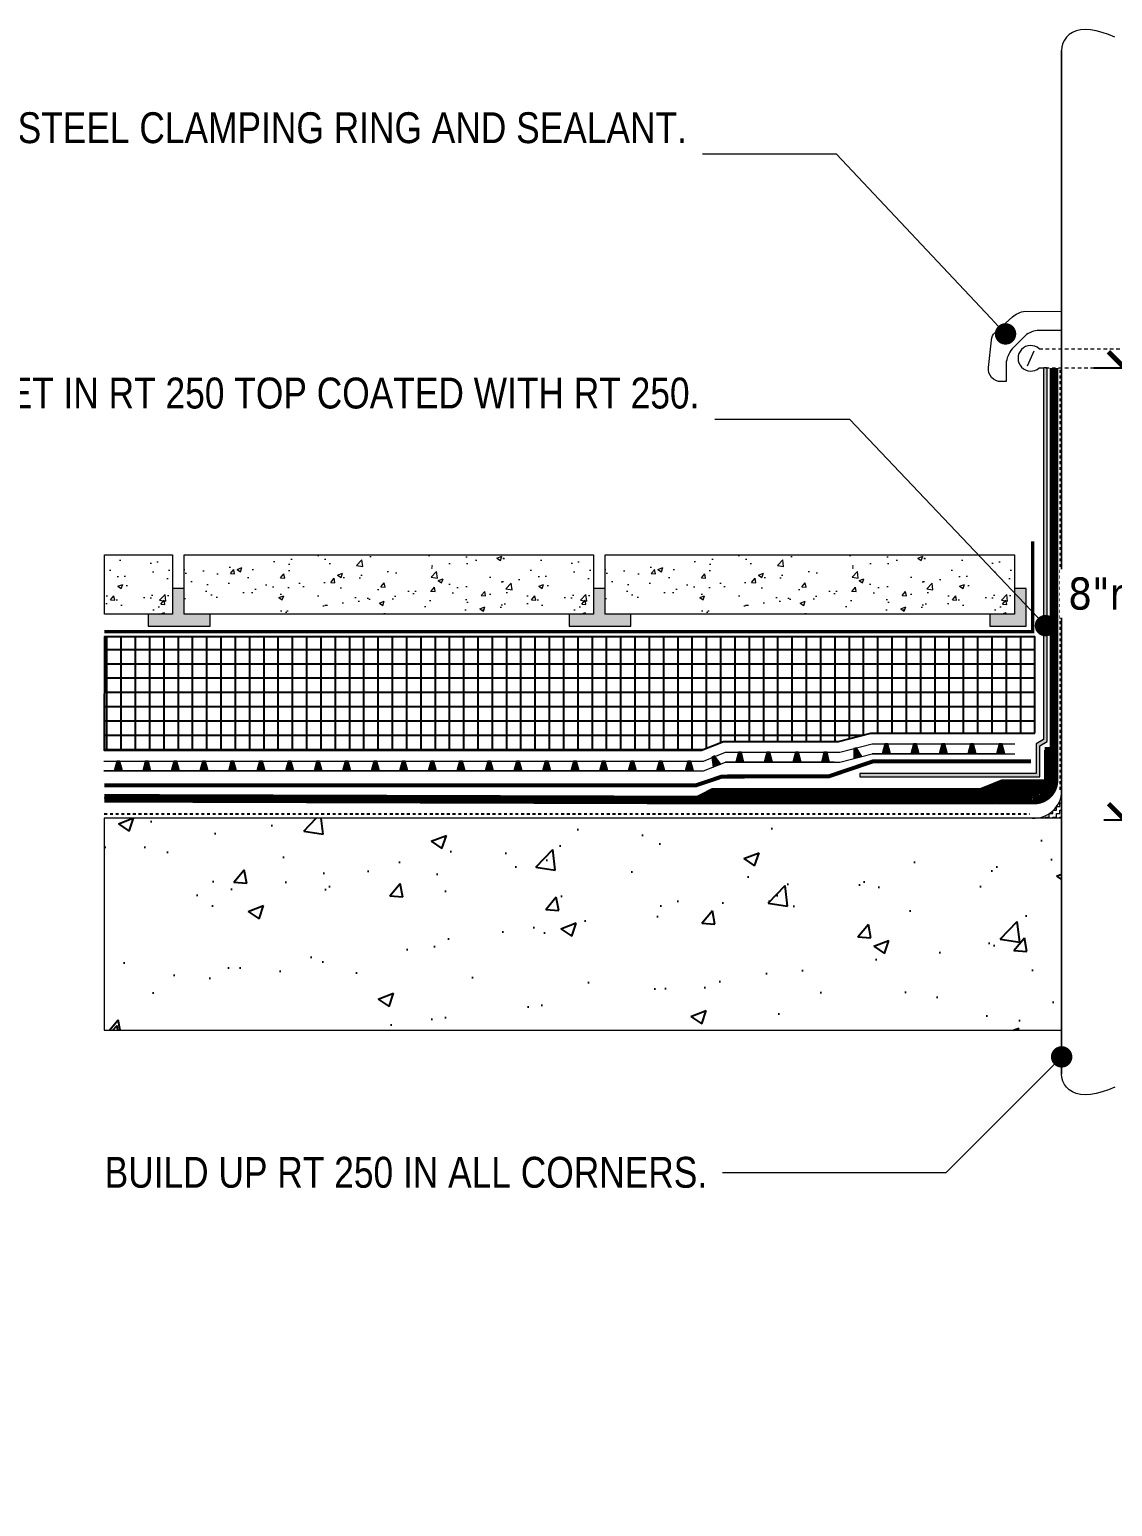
# Model space of a CAD drawing. Header units: inches. Extents: x -369 to 618, y -17 to 40.
# Drawn here: x -2.6 to 35.3, y -16.7 to 35 of the extents above; entities that cross this region are included whole.
import ezdxf
from ezdxf import colors
from ezdxf.entities.mleader import LeaderData, LeaderLine
from ezdxf.math import Vec2, Vec3

# ---------------------------------------------------------------- set-up
doc = ezdxf.new("R2010")
doc.units = ezdxf.units.IN
doc.header["$MEASUREMENT"] = 0
for name, pattern in [('Dash', [0.25, 0.125, -0.125]), ('Dashed - Dense', [0.8, 0.5, -0.3]), ('DASHED2', [0.1875, 0.125, -0.0625])]:
    doc.linetypes.add(name, pattern=pattern)
for name, color, linetype, lineweight in [('Dimensions', 20, 'Continuous', 0), ('Drainage Mat', 191, 'Continuous', 0), ('Others', 190, 'Continuous', 0), ('RAM HDR 327', 63, 'Continuous', 0), ('Ram Mastic', 191, 'Continuous', 0), ('RAM POLY FELT 3.5 FILTER FABRIC.', 4, 'Dash', 0), ('RT-250 HRA SYSTEM LIQUID', 241, 'Continuous', 0), ('RT-250 HRA SYSTEM MESH', 3, 'Continuous', 0), ('Text', 20, 'Continuous', 0)]:
    doc.layers.add(name, color=color, linetype=linetype, lineweight=lineweight)
for name, color, linetype in [('Insulation Border', 8, 'Continuous'), ('Insulation Foam', 9, 'Continuous'), ('Primer', 32, 'DASHED2')]:
    doc.layers.add(name, color=color, linetype=linetype)
doc.layers.add('Protection Course', color=99, linetype='Dashed - Dense', lineweight=0, true_color=0x216123)
doc.styles.add('Annotative', font='tahoma.ttf')
doc.styles.get("Standard").update_dxf_attribs({"font": ''})
doc.styles.get('Standard').set_extended_font_data('Arial Narrow')
doc.dimstyles.new('Annotative', dxfattribs={"dimscale": 0, "dimtxt": 0.09375, "dimasz": 0.09375, "dimexe": 0.09375, "dimexo": 0.09375, "dimgap": 0.0625, "dimtad": 0, "dimtih": 1, "dimtoh": 1, "dimlfac": -1, "dimzin": 3, "dimdsep": 46, "dimlunit": 4, "dimtxsty": 'Annotative', "dimblk": 'ARCHTICK', "dimcen": 0.09, "dimclrd": 256, "dimclre": 256, "dimclrt": 256, "dimadec": 0, "dimazin": 2, "dimtfac": 1, "dimtix": 1, "dimtofl": 0, "dimtmove": 1, "dimatfit": 1, "dimldrblk": 'CLOSEDBLANK', "dimfxl": 1, "dimtfill": 1, "dimtolj": 1, "dimtzin": 0, "dimarcsym": 0})

# ---------------------------------------------------------------- blocks, each defined once
blk = doc.blocks.new('*U20')
at = {"layer": 'Drainage Mat'}
h = blk.add_hatch(color=256, dxfattribs=at)
h.dxf.hatch_style = 1
h.paths.add_polyline_path([(0.5, 0.343), (0.447, 0.343), (0.355, 0), (0.5, 0), (0.645, 0), (0.553, 0.343)])
at = {"layer": 'Drainage Mat', "linetype": 'Continuous'}
for points in [[(0, 0.343), (1, 0.343)], [(0, 0), (1, 0)]]:
    blk.add_lwpolyline(points, dxfattribs=at)
blk.add_lwpolyline([(0.5, 0.343), (0.447, 0.343), (0.355, 0), (0.5, 0), (0.645, 0), (0.553, 0.343)], close=True, dxfattribs=at)
blk = doc.blocks.new('*U21')
at = {"layer": 'Drainage Mat', "color": 0, "linetype": 'ByBlock', "lineweight": -2, "transparency": 16777216}
for p in [(-0.011, 9.074), (0.989, 9.074), (1.989, 9.074), (2.989, 9.074), (3.989, 9.074), (4.989, 9.074), (5.989, 9.074), (6.989, 9.074), (7.989, 9.074), (8.989, 9.074), (9.989, 9.074), (10.989, 9.074), (11.989, 9.074), (12.989, 9.074), (13.989, 9.074), (14.989, 9.074), (15.989, 9.074), (16.989, 9.074), (17.989, 9.074), (18.989, 9.074), (19.989, 9.074)]:
    blk.add_blockref('*U20', p, dxfattribs=at)
blk = doc.blocks.new('*U22')
at = {"layer": 'Drainage Mat'}
h = blk.add_hatch(color=256, dxfattribs=at)
h.dxf.hatch_style = 1
h.paths.add_polyline_path([(0.5, 0.343), (0.447, 0.343), (0.355, 0), (0.5, 0), (0.645, 0), (0.553, 0.343)])
at = {"layer": 'Drainage Mat', "linetype": 'Continuous'}
for points in [[(0, 0.343), (1, 0.343)], [(0, 0), (1, 0)]]:
    blk.add_lwpolyline(points, dxfattribs=at)
blk.add_lwpolyline([(0.5, 0.343), (0.447, 0.343), (0.355, 0), (0.5, 0), (0.645, 0), (0.553, 0.343)], close=True, dxfattribs=at)
blk = doc.blocks.new('*U23')
at = {"layer": 'Drainage Mat', "color": 0, "linetype": 'ByBlock', "lineweight": -2, "transparency": 16777216}
for p in [(21.758, 9.381), (22.758, 9.381), (23.758, 9.381), (24.758, 9.381)]:
    blk.add_blockref('*U22', p, dxfattribs=at)
blk = doc.blocks.new('*U24')
at = {"layer": 'Drainage Mat'}
h = blk.add_hatch(color=256, dxfattribs=at)
h.dxf.hatch_style = 1
h.paths.add_polyline_path([(0.5, 0.343), (0.447, 0.343), (0.355, 0), (0.5, 0), (0.645, 0), (0.553, 0.343)])
at = {"layer": 'Drainage Mat', "linetype": 'Continuous'}
for points in [[(0, 0.343), (1, 0.343)], [(0, 0), (1, 0)]]:
    blk.add_lwpolyline(points, dxfattribs=at)
blk.add_lwpolyline([(0.5, 0.343), (0.447, 0.343), (0.355, 0), (0.5, 0), (0.645, 0), (0.553, 0.343)], close=True, dxfattribs=at)
blk = doc.blocks.new('*U25')
at = {"layer": 'Drainage Mat', "color": 0, "linetype": 'ByBlock', "lineweight": -2, "transparency": 16777216}
for p in [(26.888, 9.673), (27.888, 9.673), (28.888, 9.673), (29.888, 9.673), (30.888, 9.673)]:
    blk.add_blockref('*U24', p, dxfattribs=at)
blk = doc.blocks.new('_Dot')
at = {"color": 0, "linetype": 'ByBlock', "lineweight": -2}
blk.add_line((-0.5, 0), (-1, 0), dxfattribs=at)
at = {"color": 0, "linetype": 'ByBlock', "const_width": 0.5}
blk.add_lwpolyline([(-0.25, 0, 1), (0.25, 0, 1)], format="xyb", close=True, dxfattribs=at)
blk = doc.blocks.new('_ArchTick')
at = {"color": 0, "linetype": 'ByBlock', "const_width": 0.15}
blk.add_lwpolyline([(-0.5, -0.5), (0.5, 0.5)], dxfattribs=at)
blk = doc.blocks.new('*D33')
at = {"layer": 'Defpoints', "color": 0, "transparency": 16777216}
for p in [(33.528, 23.183), (33.885, 7.365), (35.731, 7.365)]:
    blk.add_point(p, dxfattribs=at)
at = {"layer": 'Dimensions', "lineweight": -2, "transparency": 16777216}
for p, q in [((34.653, 23.183), (36.856, 23.183)), ((35.731, 23.183), (35.731, 16.612)), ((35.731, 7.365), (35.731, 13.936)), ((35.01, 7.365), (36.856, 7.365))]:
    blk.add_line(p, q, dxfattribs=at)
at = {"layer": 'Dimensions', "lineweight": -2, "transparency": 16777216, "xscale": 1.125, "yscale": 1.125, "zscale": 1.125}
for p, rotation in [((35.731, 23.183), 90), ((35.731, 7.365), 270)]:
    blk.add_blockref('_ArchTick', p, dxfattribs=dict(at, rotation=rotation))
at = {"layer": 'Dimensions', "transparency": 16777216, "insert": (35.731, 15.274), "char_height": 1.125, "attachment_point": 5, "style": 'Annotative', "bg_fill": 3, "box_fill_scale": 1.25, "bg_fill_color": 9, "bg_fill_true_color": 13158600, "bg_fill_transparency": 0}
blk.add_mtext('\\A1;8"min', dxfattribs=at)
blk = doc.blocks.new('_ClosedBlank')
at = {"color": 0, "linetype": 'ByBlock', "lineweight": -2}
for p, q in [((-1, 0.17), (0, 0)), ((-1, 0.17), (-1, -0.17)), ((0, 0), (-1, -0.17))]:
    blk.add_line(p, q, dxfattribs=at)

msp = doc.modelspace()

# ---------------------------------------------------------------- hatches: boundary and pattern name
at = {"layer": 'Drainage Mat'}
h = msp.add_hatch(color=256, dxfattribs=at)
h.dxf.hatch_style = 1
h.paths.add_polyline_path([(26.297, 9.873), (26.246, 9.859), (26.248, 9.504), (26.388, 9.542), (26.527, 9.58), (26.348, 9.887)])
h = msp.add_hatch(color=256, dxfattribs=at)
h.dxf.hatch_style = 1
h.paths.add_polyline_path([(21.324, 9.58), (21.275, 9.56), (21.318, 9.207), (21.452, 9.261), (21.587, 9.315), (21.373, 9.599)])
at = {"layer": 'Insulation Foam'}
h = msp.add_hatch(dxfattribs=at)
h.set_pattern_fill('NET', color=256, scale=4)
h.set_pattern_definition([(0, (-1728.4069, 7.8263), (0, 0.5), []), (90, (-1728.4069, 7.8263), (-0.5, 3e-17), [])])
h.paths.add_polyline_path([(32.589, 10.398), (32.589, 13.762), (0.002, 13.773), (0, 9.799), (20.915, 9.799), (21.685, 10.105), (25.709, 10.105), (26.84, 10.398)])
at = {"layer": 'Others'}
h = msp.add_hatch(dxfattribs=at)
h.set_pattern_fill('CONCRETE___STRUCTURAL_0002', color=256, style=0, pattern_type=2)
h.set_pattern_definition([(50, (-3.2955, 15.3663), (-1.75746, 0.15376), [0.18377, -2.02145]), (355, (-3.2955, 15.3663), (-0.34, 1.84306), [0.147, -1.61716]), (100.45, (-3.149, 15.3535), (1.4175, 1.6893), [0.1562, -1.71797]), (46.184, (-3.2955, 15.8564), (-2.615, 0.4056), [0.27565, -3.0322]), (96.636, (-3.0776, 15.8226), (2.2902, 2.3868), [0.2343, -2.57696]), (351.184, (-3.2955, 15.8564), (2.2902, 2.3868), [0.2205, -2.42574]), (21, (-3.0504, 15.7339), (-1.46257, 0.9865), [0.18377, -2.02145]), (326, (-3.0504, 15.7339), (0.5962, 1.7768), [0.147, -1.61716]), (71.45, (-2.9286, 15.6516), (2.05875, 0.7903), [0.1562, -1.71797]), (37.5, (-3.2955, 15.3663), (0.029795, 0.81567), [0, -1.59756, 0, -1.641665, 0, -1.62329]), (7.5, (-3.2955, 15.3663), (0.64459, 0.9664), [0, -0.93599, 0, -1.56081, 0, -0.61869]), (327.5, (-3.8419, 15.3663), (-1.307996, 0.055265), [0, -0.61256, 0, -1.91119, 0, -2.536]), (317.5, (-4.0869, 15.3663), (1.42895, 0.24528), [0, -0.79633, 0, -1.26923, 0, -1.80093])])
h.paths.add_polyline_path([(0.002, 16.635), (2.394, 16.635), (2.394, 14.557), (0.002, 14.557)])
h = msp.add_hatch(dxfattribs=at)
h.set_pattern_fill('CONCRETE___STRUCTURAL_0002', color=256, style=0, pattern_type=2)
h.set_pattern_definition([(50, (11.4449, 15.3663), (-1.75746, 0.15376), [0.18377, -2.02145]), (355, (11.4449, 15.3663), (-0.33997, 1.84306), [0.147, -1.61716]), (100.451, (11.5913, 15.3535), (1.4175, 1.6893), [0.15618, -1.71797]), (46.184, (11.4449, 15.8564), (-2.615, 0.40556), [0.27565, -3.0322]), (96.636, (11.6628, 15.8226), (2.29015, 2.3868), [0.23427, -2.57696]), (351.184, (11.4449, 15.8564), (2.29015, 2.3868), [0.2205, -2.42574]), (21, (11.6899, 15.7339), (-1.46257, 0.98652), [0.18377, -2.02145]), (326, (11.6899, 15.7339), (0.5962, 1.7768), [0.147, -1.61716]), (71.451, (11.8118, 15.6516), (2.05875, 0.79028), [0.15618, -1.71797]), (37.5, (11.44485, 15.3663), (0.029795, 0.81567), [0, -1.59756, 0, -1.641665, 0, -1.62329]), (7.5, (11.44485, 15.3663), (0.644585, 0.96641), [0, -0.935994, 0, -1.56081, 0, -0.61869]), (327.5, (10.89845, 15.3663), (-1.307996, 0.055265), [0, -0.61256, 0, -1.91119, 0, -2.536005]), (317.5, (10.6534, 15.3663), (1.42895, 0.24528), [0, -0.79633, 0, -1.26923, 0, -1.80093])])
h.paths.add_polyline_path([(2.801, 16.635), (17.134, 16.635), (17.134, 14.557), (2.801, 14.557)])
h = msp.add_hatch(dxfattribs=at)
h.set_pattern_fill('CONCRETE___STRUCTURAL_0002', color=256, style=0, pattern_type=2)
h.set_pattern_definition([(50, (26.1852, 15.3663), (-1.75746, 0.15376), [0.18377, -2.02145]), (355, (26.1852, 15.3663), (-0.33997, 1.84306), [0.147, -1.61716]), (100.451, (26.3316, 15.3535), (1.4175, 1.6893), [0.15618, -1.71797]), (46.184, (26.1852, 15.8564), (-2.615, 0.40556), [0.27565, -3.0322]), (96.636, (26.403, 15.8226), (2.29015, 2.3868), [0.23427, -2.57696]), (351.184, (26.1852, 15.8564), (2.29015, 2.3868), [0.2205, -2.42574]), (21, (26.4302, 15.7339), (-1.46257, 0.98652), [0.18377, -2.02145]), (326, (26.4302, 15.7339), (0.5962, 1.7768), [0.147, -1.61716]), (71.451, (26.552, 15.6516), (2.05875, 0.79028), [0.15618, -1.71797]), (37.5, (26.1852, 15.3663), (0.029795, 0.81567), [0, -1.59756, 0, -1.641665, 0, -1.62329]), (7.5, (26.1852, 15.3663), (0.644585, 0.96641), [0, -0.935994, 0, -1.56081, 0, -0.61869]), (327.5, (25.6388, 15.3663), (-1.307996, 0.055265), [0, -0.61256, 0, -1.91119, 0, -2.536005]), (317.5, (25.3937, 15.3663), (1.42895, 0.24528), [0, -0.79633, 0, -1.26923, 0, -1.80093])])
h.paths.add_polyline_path([(17.541, 16.635), (31.874, 16.635), (31.874, 14.557), (17.541, 14.557)])
for points in [[(1.537, 14.557), (1.537, 14.143), (3.703, 14.143), (3.703, 14.557), (2.801, 14.557), (2.801, 15.465), (2.394, 15.465), (2.394, 14.557)], [(16.277, 14.557), (16.277, 14.143), (18.443, 14.143), (18.443, 14.557), (17.541, 14.557), (17.541, 15.465), (17.134, 15.465), (17.134, 14.557)], [(32.282, 15.465), (31.874, 15.465), (31.874, 14.557), (31.017, 14.557), (31.017, 14.143), (32.282, 14.143)]]:
    msp.add_hatch(color=256, dxfattribs=at).paths.add_polyline_path(points)
at = {"layer": 'Others', "linetype": 'Continuous', "lineweight": -2}
h = msp.add_hatch(dxfattribs=at)
h.set_pattern_fill('CONCRETE___STRUCTURAL_0002', color=256, style=0, pattern_type=2)
h.set_pattern_definition([(50, (-1116.853, -562.144), (-5.465523, 0.478171), [0.5715, -6.2865]), (355, (-1116.853, -562.144), (-1.057285, 5.731704), [0.4572, -5.0292]), (100.4514, (-1116.3975, -562.184), (4.408241, 5.25353), [0.4857, -5.342703]), (46.1842, (-1116.853, -560.62), (-8.132377, 1.261255), [0.85725, -9.42975]), (96.6356, (-1116.175, -560.725), (7.12213, 7.42278), [0.72855, -8.014053]), (351.1842, (-1116.853, -560.62), (7.122124, 7.422784), [0.6858, -7.5438]), (21, (-1116.091, -561.001), (-4.548432, 3.067956), [0.5715, -6.2865]), (326, (-1116.091, -561.001), (1.854063, 5.525643), [0.4572, -5.0292]), (71.4514, (-1115.712, -561.257), (6.402496, 2.457682), [0.4857, -5.342703]), (37.5, (-1116.853, -562.1442), (0.092658, 2.5366512), [0, -4.96824, 0, -5.1054, 0, -5.04825]), (7.5, (-1116.853, -562.1442), (2.00459, 3.005417), [0, -2.91084, 0, -4.85394, 0, -1.92405]), (327.5, (-1118.5523, -562.1442), (-4.067727, 0.171868), [0, -1.905, 0, -5.9436, 0, -7.8867]), (317.5, (-1119.3143, -562.144), (4.443879, 0.7628), [0, -2.4765, 0, -3.94716, 0, -5.6007])])
h.paths.add_polyline_path([(0, 0), (33.528, 0), (33.528, 7.418), (0, 7.418)])
at = {"layer": 'Protection Course'}
h = msp.add_hatch(dxfattribs=at)
h.set_pattern_fill('AGGREGAT', color=256, scale=0.3, angle=180, pattern_type=2)
h.set_pattern_definition([(180, (-1728.40688, 7.8263), (-0.3, -0.3), [0.03, -0.045, 0.015, -0.045, 0.015, -0.15]), (180, (-1728.55688, 7.7963), (-0.3, -0.3), [0.015, -0.285]), (180, (-1728.46688, 7.7813), (-0.3, -0.3), [0.015, -0.03, 0.015, -0.24]), (180, (-1728.61688, 7.7663), (-0.3, -0.3), [0.03, -0.27]), (180, (-1728.64688, 7.7513), (-0.3, -0.3), [0.015, -0.285]), (180, (-1728.55688, 7.7213), (-0.3, -0.3), [0.03, -0.27]), (180, (-1728.40688, 7.7063), (-0.3, -0.3), [0.015, -0.03, 0.015, -0.075, 0.045, -0.12]), (180, (-1728.61688, 7.6763), (-0.3, -0.3), [0.03, -0.27]), (180, (-1728.43688, 7.6613), (-0.3, -0.3), [0.03, -0.015, 0.015, -0.12, 0.015, -0.105]), (180, (-1728.42188, 7.6463), (-0.3, -0.3), [0.015, -0.285]), (180, (-1728.52688, 7.6313), (-0.3, -0.3), [0.015, -0.015, 0.015, -0.255]), (180, (-1728.48188, 7.6163), (-0.3, -0.3), [0.015, -0.285]), (180, (-1728.67688, 7.6013), (-0.3, -0.3), [0.015, -0.285]), (180, (-1728.54188, 7.5863), (-0.3, -0.3), [0.015, -0.12, 0.015, -0.15]), (180, (-1728.54188, 7.5713), (-0.3, -0.3), [0.03, -0.27]), (180, (-1728.60188, 7.5563), (-0.3, -0.3), [0.03, -0.27]), (180, (-1728.42188, 7.5413), (-0.3, -0.3), [0.015, -0.18, 0.03, -0.075]), (270, (-1728.40688, 7.6913), (0.3, -0.3), [0.06, -0.06, 0.03, -0.15]), (270, (-1728.42188, 7.6913), (0.3, -0.3), [0.015, -0.105, 0.03, -0.15]), (270, (-1728.43688, 7.7663), (0.3, -0.3), [0.045, -0.255]), (270, (-1728.45188, 7.7663), (0.3, -0.3), [0.03, -0.27]), (270, (-1728.46688, 7.8113), (0.3, -0.3), [0.015, -0.18, 0.015, -0.015, 0.03, -0.045]), (270, (-1728.49688, 7.8113), (0.3, -0.3), [0.015, -0.105, 0.015, -0.165]), (270, (-1728.51188, 7.6913), (0.3, -0.3), [0.03, -0.045, 0.015, -0.015, 0.03, -0.165]), (270, (-1728.52688, 7.7513), (0.3, -0.3), [0.03, -0.165, 0.015, -0.09]), (270, (-1728.54188, 7.8113), (0.3, -0.3), [0.015, -0.015, 0.03, -0.24]), (270, (-1728.57188, 7.6163), (0.3, -0.3), [0.015, -0.285]), (270, (-1728.58688, 7.6163), (0.3, -0.3), [0.03, -0.03, 0.015, -0.015, 0.03, -0.18]), (270, (-1728.60188, 7.7513), (0.3, -0.3), [0.015, -0.015, 0.015, -0.03, 0.015, -0.21]), (270, (-1728.64688, 7.6463), (0.3, -0.3), [0.06, -0.24]), (270, (-1728.66188, 7.6763), (0.3, -0.3), [0.06, -0.045, 0.03, -0.165]), (270, (-1728.67688, 7.7963), (0.3, -0.3), [0.015, -0.045, 0.03, -0.21]), (270, (-1728.69188, 7.7663), (0.3, -0.3), [0.045, -0.255]), (225, (-1728.52688, 7.8263), (-4e-17, -0.3), [0.021213, -0.40305107]), (225, (-1728.69188, 7.8113), (-4e-17, -0.3), [0.021213, -0.360625069, 0.021213, -0.021213]), (225, (-1728.49688, 7.7963), (-4e-17, -0.3), [0.021213, -0.169704, 0.021213, -0.212134069]), (225, (-1728.57188, 7.7963), (-4e-17, -0.3), [0.021213, -0.339412069, 0.021213, -0.042426]), (225, (-1728.58688, 7.7963), (-4e-17, -0.3), [0.042426, -0.169704, 0.042426, -0.169708069]), (225, (-1728.51188, 7.7663), (-4e-17, -0.3), [0.02121, -0.19092, 0.02121, -0.02121, 0.02121, -0.148504069]), (225, (-1728.66188, 7.7513), (-4e-17, -0.3), [0.021213, -0.021213, 0.021213, -0.360625069]), (225, (-1728.45188, 7.7363), (-4e-17, -0.3), [0.021213, -0.254556, 0.021213, -0.127282069]), (225, (-1728.69188, 7.7063), (-4e-17, -0.3), [0.02121, -0.02121, 0.02121, -0.084852, 0.02121, -0.254572069]), (225, (-1728.51188, 7.6613), (-4e-17, -0.3), [0.021213, -0.40305107]), (225, (-1728.43688, 7.6463), (-4e-17, -0.3), [0.0424263, -0.38183777]), (225, (-1728.40688, 7.6163), (-4e-17, -0.3), [0.021213, -0.021213, 0.021213, -0.360625069]), (225, (-1728.57188, 7.5713), (-4e-17, -0.3), [0.021213, -0.40305107]), (225, (-1728.66188, 7.5413), (-4e-17, -0.3), [0.021213, -0.40305107]), (315, (-1728.54188, 7.7963), (-5e-17, -0.3), [0.021213, -0.40305107]), (315, (-1728.55688, 7.7963), (-5e-17, -0.3), [0.021213, -0.40305107]), (315, (-1728.46688, 7.7813), (-5e-17, -0.3), [0.021213, -0.084852, 0.042426, -0.275773069]), (315, (-1728.40688, 7.7813), (-5e-17, -0.3), [0.021213, -0.40305107]), (315, (-1728.60188, 7.7363), (-5e-17, -0.3), [0.021213, -0.16970562, 0.021213, -0.212132449]), (315, (-1728.61688, 7.7363), (-5e-17, -0.3), [0.02121, -0.12729, 0.02121, -0.12726, 0.02121, -0.106084069]), (315, (-1728.43688, 7.7213), (-5e-17, -0.3), [0.021213, -0.40305107]), (315, (-1728.67688, 7.7063), (-5e-17, -0.3), [0.04242, -0.106065, 0.02121, -0.02121, 0.02121, -0.212149069]), (315, (-1728.48188, 7.6613), (-5e-17, -0.3), [0.021213, -0.40305107]), (315, (-1728.60188, 7.6613), (-5e-17, -0.3), [0.0424263, -0.38183777]), (315, (-1728.61688, 7.6613), (-5e-17, -0.3), [0.021213, -0.40305107]), (315, (-1728.52688, 7.6313), (-5e-17, -0.3), [0.021213, -0.40305107]), (315, (-1728.43688, 7.5863), (-5e-17, -0.3), [0.021213, -0.40305107]), (315, (-1728.67688, 7.5863), (-5e-17, -0.3), [0.021213, -0.40305107]), (206.565051, (-1728.43688, 7.82629), (-0.3, -1e-10), [0.03354, -0.637280393]), (206.565051, (-1728.40688, 7.79629), (-0.3, -1e-10), [0.03354, -0.637280393]), (206.565051, (-1728.40688, 7.78129), (-0.3, -1e-10), [0.03354, -0.637280393]), (206.565051, (-1728.48188, 7.78129), (-0.3, -1e-10), [0.03354, -0.637280393]), (206.565051, (-1728.46688, 7.72129), (-0.3, -1e-10), [0.03354, -0.637280393]), (206.565051, (-1728.46688, 7.70629), (-0.3, -1e-10), [0.03354, -0.637280393]), (206.565051, (-1728.52688, 7.64629), (-0.3, -1e-10), [0.03354, -0.637280393]), (206.565051, (-1728.54188, 7.63129), (-0.3, -1e-10), [0.03354, -0.637280393]), (206.565051, (-1728.42188, 7.60129), (-0.3, -1e-10), [0.03354, -0.637280393]), (206.565051, (-1728.51188, 7.60129), (-0.3, -1e-10), [0.03354, -0.637280393]), (243.434949, (-1728.66188, 7.82629), (-2e-11, -0.3), [0.03354, -0.637280393]), (243.434949, (-1728.58688, 7.78129), (-2e-11, -0.3), [0.03354, -0.637280393]), (243.434949, (-1728.54188, 7.75129), (-2e-11, -0.3), [0.03354, -0.637280393]), (243.434949, (-1728.58688, 7.70629), (-2e-11, -0.3), [0.03354, -0.637280393]), (243.434949, (-1728.60188, 7.70629), (-2e-11, -0.3), [0.03354, -0.637280393]), (243.434949, (-1728.49688, 7.66129), (-2e-11, -0.3), [0.03354, -0.637280393]), (243.434949, (-1728.46688, 7.64629), (-2e-11, -0.3), [0.03354, -0.637280393]), (243.434949, (-1728.58688, 7.58629), (-2e-11, -0.3), [0.03354, -0.637280393]), (243.434949, (-1728.46688, 7.55629), (-2e-11, -0.3), [0.03354, -0.637280393]), (296.565051, (-1728.42188, 7.64629), (1e-10, -0.3), [0.03354, -0.637280393]), (296.565051, (-1728.60188, 7.64629), (1e-10, -0.3), [0.03354, -0.637280393]), (296.565051, (-1728.40688, 7.63129), (1e-10, -0.3), [0.03354, -0.637280393]), (296.565051, (-1728.64688, 7.58629), (1e-10, -0.3), [0.03354, -0.637280393]), (296.565051, (-1728.45188, 7.57129), (1e-10, -0.3), [0.03354, -0.637280393]), (296.565051, (-1728.51188, 7.55629), (1e-10, -0.3), [0.03354, -0.637280393]), (333.434949, (-1728.52688, 7.82629), (0.3, -1e-10), [0.03354, -0.637280393]), (333.434949, (-1728.46688, 7.79629), (0.3, -1e-10), [0.03354, -0.637280393]), (333.434949, (-1728.67688, 7.78129), (0.3, -1e-10), [0.03354, -0.637280393]), (333.434949, (-1728.64688, 7.75129), (0.3, -1e-10), [0.03354, -0.637280393]), (333.434949, (-1728.52688, 7.72129), (0.3, -1e-10), [0.03354, -0.637280393]), (333.434949, (-1728.45188, 7.70629), (0.3, -1e-10), [0.03354, -0.637280393]), (333.434949, (-1728.54188, 7.70629), (0.3, -1e-10), [0.03354, -0.637280393]), (333.434949, (-1728.49688, 7.67629), (0.3, -1e-10), [0.03354, -0.637280393]), (333.434949, (-1728.49688, 7.60129), (0.3, -1e-10), [0.03354, -0.637280393]), (333.434949, (-1728.40688, 7.54129), (0.3, -1e-10), [0.03354, -0.637280393]), (333.434949, (-1728.58688, 7.54129), (0.3, -1e-10), [0.03354, -0.637280393]), (333.434949, (-1728.61688, 7.54129), (0.3, -1e-10), [0.03354, -0.637280393])])
h.paths.add_polyline_path([(33.017, 23.183), (32.892, 23.183), (32.892, 10.173), (32.639, 10.026), (32.639, 8.986), (26.464, 8.986), (26.464, 8.861), (32.764, 8.861), (32.764, 9.954), (33.017, 10.101)])
at = {"layer": 'Ram Mastic'}
h = msp.add_hatch(dxfattribs=at)
h.set_pattern_fill('ZIGZAG', color=256)
h.set_pattern_definition([(0, (-1728.40688, 7.07956), (0.125, 0.125), [0.125, -0.125]), (90, (-1728.28188, 7.07956), (-0.125, 0.125), [0.125, -0.125])])
edge = h.paths.add_edge_path()
edge.add_line((33.528, 8.378), (33.528, 7.42))
edge.add_line((33.528, 7.42), (32.501, 7.42))
edge.add_arc((32.569, 8.377), 0.959, 265.9083, 360.0915)

# ---------------------------------------------------------------- linework, layer by layer
at = {"layer": 'Drainage Mat'}
for points in [[(25.758, 9.724), (26.888, 10.017)], [(20.989, 9.418), (21.758, 9.724)], [(20.989, 9.074), (21.758, 9.381)], [(25.56, 9.381), (21.758, 9.381)], [(25.758, 9.381), (26.888, 9.673)], [(31.388, 9.673), (26.888, 9.673)], [(20.296, 9.074), (-0.011, 9.074)]]:
    msp.add_lwpolyline(points, dxfattribs=at)
at = {"layer": 'Drainage Mat', "linetype": 'Continuous'}
for points in [[(26.297, 9.873), (26.246, 9.859), (26.248, 9.504), (26.388, 9.542), (26.527, 9.58), (26.348, 9.887)], [(21.324, 9.58), (21.275, 9.56), (21.318, 9.207), (21.452, 9.261), (21.587, 9.315), (21.373, 9.599)]]:
    msp.add_lwpolyline(points, close=True, dxfattribs=at)
at = {"layer": 'Insulation Border', "flags": 128}
msp.add_lwpolyline([(32.589, 10.398), (32.589, 13.762), (0.002, 13.773), (0, 9.799), (20.915, 9.799), (21.685, 10.105), (25.709, 10.105), (26.84, 10.398)], close=True, dxfattribs=at)
at = {"layer": 'Others', "linetype": 'Continuous'}
for p, q in [((33.528, -1.532), (33.528, 34.294)), ((33.528, 34.294), (33.528, -1.532)), ((32.328, 23.258), (32.57, 23.777))]:
    msp.add_line(p, q, dxfattribs=at)
at = {"layer": 'Others', "linetype": 'DASHED2'}
for p, q in [((32.743, 23.853), (39.983, 23.853)), ((32.743, 23.183), (39.983, 23.183))]:
    msp.add_line(p, q, dxfattribs=at)
at = {"layer": 'Others', "linetype": 'Continuous', "flags": 128}
for points in [[(35.393, 34.765), (35.165, 34.856), (34.946, 34.929), (34.737, 34.983), (34.541, 35.016), (34.359, 35.028), (34.192, 35.016), (34.041, 34.983), (33.908, 34.929), (33.794, 34.856), (33.699, 34.765), (33.625, 34.661), (33.572, 34.545), (33.539, 34.421), (33.528, 34.294)], [(35.393, -2.003), (35.165, -2.094), (34.946, -2.167), (34.737, -2.221), (34.541, -2.254), (34.359, -2.265), (34.192, -2.254), (34.041, -2.221), (33.908, -2.167), (33.794, -2.094), (33.699, -2.003), (33.625, -1.899), (33.572, -1.783), (33.539, -1.659), (33.528, -1.532)]]:
    msp.add_lwpolyline(points, dxfattribs=at)
at = {"layer": 'Others'}
msp.add_lwpolyline([(33.528, 24.49), (32.743, 24.49, 0.183066), (32.248, 24.303), (31.843, 23.899, 0.14831), (31.59, 23.395), (31.59, 22.701), (31.407, 22.701, -0.445484), (30.964, 23.194), (31.066, 24.156, -0.171612), (31.194, 24.425), (31.806, 24.966, -0.1409), (32.248, 25.168), (33.528, 25.155)], format="xyb", close=True, dxfattribs=at)
at = {"layer": 'Others', "flags": 128}
for points in [[(0.002, 16.635), (2.394, 16.635), (2.394, 14.557), (0.002, 14.557)], [(2.801, 16.635), (17.134, 16.635), (17.134, 14.557), (2.801, 14.557)], [(17.541, 16.635), (31.874, 16.635), (31.874, 14.557), (17.541, 14.557)], [(1.537, 14.557), (1.537, 14.143), (3.703, 14.143), (3.703, 14.557), (2.801, 14.557), (2.801, 15.465), (2.394, 15.465), (2.394, 14.557)], [(16.277, 14.557), (16.277, 14.143), (18.443, 14.143), (18.443, 14.557), (17.541, 14.557), (17.541, 15.465), (17.134, 15.465), (17.134, 14.557)], [(32.282, 15.465), (31.874, 15.465), (31.874, 14.557), (31.017, 14.557), (31.017, 14.143), (32.282, 14.143)], [(0, 0), (33.528, 0), (33.528, 7.418), (0, 7.418)]]:
    msp.add_lwpolyline(points, close=True, dxfattribs=at)
at = {"layer": 'Others', "linetype": 'Continuous'}
msp.add_arc((32.449, 23.518), 0.446, 48.6951, 311.3049, dxfattribs=at)
at = {"layer": 'Primer', "ltscale": 0.2}
for points in [[(33.49, 8.412), (33.49, 23.183)], [(0, 7.576), (32.418, 7.576)]]:
    msp.add_lwpolyline(points, dxfattribs=at)
at = {"layer": 'Protection Course', "linetype": 'Continuous'}
msp.add_lwpolyline([(33.017, 23.183), (32.892, 23.183), (32.892, 10.173), (32.639, 10.026), (32.639, 8.986), (26.464, 8.986), (26.464, 8.861), (32.764, 8.861), (32.764, 9.954), (33.017, 10.101), (33.017, 23.183)], dxfattribs=at)
at = {"layer": 'Protection Course', "linetype": 'Dashed - Dense', "ltscale": 0.2, "const_width": 0.141}
msp.add_lwpolyline([(0, 8.57), (20.726, 8.57), (21.634, 8.877), (25.373, 8.883), (26.91, 9.404), (32.452, 9.404)], dxfattribs=at)
at = {"layer": 'RAM HDR 327', "const_width": 0.05}
for points in [[(31.227, 8.141), (32.489, 8.141, 0.469991), (33.176, 8.79), (33.176, 23.183)], [(21.342, 8.063), (30.696, 8.063), (31.317, 8.469), (32.723, 8.469, 0.355881), (32.935, 8.769), (32.935, 9.806)]]:
    msp.add_lwpolyline(points, format="xyb", dxfattribs=at)
at = {"layer": 'Ram Mastic'}
msp.add_arc((32.569, 8.377), 0.959, 265.9083, 0.0915, dxfattribs=at)
at = {"layer": 'RAM POLY FELT 3.5 FILTER FABRIC.', "ltscale": 0.2, "const_width": 0.115}
msp.add_lwpolyline([(32.512, 17.112), (32.512, 13.953), (0.002, 13.953)], dxfattribs=at)
at = {"layer": 'RT-250 HRA SYSTEM LIQUID', "const_width": 0.3}
for points in [[(31.227, 8.054), (32.494, 8.054, 0.453274), (33.263, 8.768), (33.263, 23.183)], [(20.79, 8.054), (31.168, 8.054), (31.543, 8.318), (32.741, 8.318, 0.36678), (33.087, 8.774), (33.087, 9.907)]]:
    msp.add_lwpolyline(points, format="xyb", dxfattribs=at)
for points in [[(20.79, 8.054), (21.331, 8.331), (31.066, 8.331), (31.464, 8.625), (33.079, 8.625)], [(31.469, 8.634), (30.721, 8.331)], [(20.79, 8.054), (-0.001, 8.115)]]:
    msp.add_lwpolyline(points, dxfattribs=at)
at = {"layer": 'RT-250 HRA SYSTEM MESH'}
msp.add_lwpolyline([(32.684, 8.625), (31.313, 8.625), (30.721, 8.331), (21.331, 8.331), (20.79, 8.054), (-0.001, 8.115)], dxfattribs=at)

# ---------------------------------------------------------------- block references
at = {"layer": 'Drainage Mat'}
for name in ['*U25', '*U21', '*U23']:
    msp.add_blockref(name, (0, 0), dxfattribs=at)

# ---------------------------------------------------------------- leaders
at = {"layer": 'Text'}
ml = msp.add_multileader_mtext('Standard', dxfattribs=at)
ml.set_content('CLAMP TOP OF FLASHING SHEET WITH A STAINLESS STEEL CLAMPING RING AND SEALANT.', color=256)
ml.set_leader_properties(color=256, lineweight=0)
ml.set_arrow_properties(name='DOT')
ml.build(insert=Vec2(0, 0))
ml.multileader.update_dxf_attribs({"text_left_attachment_type": 2, "text_right_attachment_type": 2, "dogleg_length": 0.36, "arrow_head_size": 0.75, "scale": 12})
ctx = ml.context
ctx.base_point, ctx.scale, ctx.char_height, ctx.arrow_head_size, ctx.landing_gap_size, ctx.plane_origin = Vec3(-12.048, 30.662), 12, 1.08, 0.75, 0.54, Vec3(31.563, 24.372)
ctx.left_attachment, ctx.right_attachment, ctx.text_align_type = 2, 2, 2
notes = []
notes.append((ctx, [(0, (1, 1, 0), (25.639, 30.662), (-1, 0), 4.694, [(0, [(31.563, 24.372)], 0, [])])]))
ctx.mtext.insert, ctx.mtext.width, ctx.mtext.alignment, ctx.mtext.flow_direction = Vec3(20.404, 32.131), 32.42254, 3, 5
ml = msp.add_multileader_mtext('Standard', dxfattribs=at)
ml.set_content('BUILD UP RT 250 IN ALL CORNERS.', color=256)
ml.set_leader_properties(color=256, lineweight=0)
ml.set_arrow_properties(name='DOT')
ml.build(insert=Vec2(0, 0))
ml.multileader.update_dxf_attribs({"text_left_attachment_type": 2, "text_right_attachment_type": 2, "dogleg_length": 0.36, "arrow_head_size": 0.75, "scale": 12})
ctx = ml.context
ctx.base_point, ctx.scale, ctx.char_height, ctx.arrow_head_size, ctx.landing_gap_size, ctx.plane_origin = Vec3(-0.334, -4.997), 12, 1.08, 0.75, 0.54, Vec3(33.528, -0.938)
ctx.left_attachment, ctx.right_attachment, ctx.text_align_type = 2, 2, 2
notes.append((ctx, [(0, (1, 1, 0), (29.47, -4.997), (-1, 0), 7.817, [(0, [(33.528, -0.938)], 0, [])])]))
ctx.mtext.insert, ctx.mtext.alignment, ctx.mtext.flow_direction = Vec3(21.113, -4.438), 3, 5
for ctx, leaders in notes:
    for number, flags, end, landing, length, lines in leaders:
        leader = LeaderData()
        leader.index, (leader.has_last_leader_line, leader.has_dogleg_vector, leader.attachment_direction) = number, flags
        leader.last_leader_point, leader.dogleg_vector, leader.dogleg_length = Vec3(end), Vec3(landing), length
        for number, points, colour, breaks in lines:
            line = LeaderLine()
            line.index, line.vertices, line.color, line.breaks = number, Vec3.list(points), colors.encode_raw_color(colour), breaks
            leader.lines.append(line)
        ctx.leaders.append(leader)

# ---------------------------------------------------------------- next in the draw order: dimensions: what is measured, and where the dimension line sits
at = {"layer": 'Dimensions'}
dim = msp.add_linear_dim(base=(35.731, 7.365), p1=(33.528, 23.183), p2=(33.885, 7.365), angle=90, text='8"min', dimstyle='Annotative', override={"dimscale": 0}, dxfattribs=at)
dim.commit()
dim.dimension.update_dxf_attribs({"geometry": '*D33', "text_midpoint": (35.731, 15.274)})

# ---------------------------------------------------------------- next in the draw order: leaders
at = {"layer": 'Text'}
ml = msp.add_multileader_mtext('Standard', dxfattribs=at)
ml.set_content('WRAP PIPE WITH RAM 327 HDR UN SET IN RT 250 TOP COATED WITH RT 250.', color=256)
ml.set_leader_properties(color=256, lineweight=0)
ml.set_arrow_properties(name='DOT')
ml.build(insert=Vec2(0, 0))
ml.multileader.update_dxf_attribs({"text_left_attachment_type": 2, "text_right_attachment_type": 2, "dogleg_length": 0.36, "arrow_head_size": 0.75, "scale": 12})
ctx = ml.context
ctx.base_point, ctx.scale, ctx.char_height, ctx.arrow_head_size, ctx.landing_gap_size, ctx.plane_origin = Vec3(-3.44, 21.373), 12, 1.08, 0.75, 0.54, Vec3(32.962, 14.159)
ctx.left_attachment, ctx.right_attachment, ctx.text_align_type = 2, 2, 2
notes = []
notes.append((ctx, [(0, (1, 1, 0), (26.113, 21.373), (-1, 0), 4.731, [(0, [(32.962, 14.159)], 0, [])])]))
ctx.mtext.insert, ctx.mtext.width, ctx.mtext.alignment, ctx.mtext.flow_direction = Vec3(20.842, 22.842), 25.03996, 3, 5
for ctx, leaders in notes:
    for number, flags, end, landing, length, lines in leaders:
        leader = LeaderData()
        leader.index, (leader.has_last_leader_line, leader.has_dogleg_vector, leader.attachment_direction) = number, flags
        leader.last_leader_point, leader.dogleg_vector, leader.dogleg_length = Vec3(end), Vec3(landing), length
        for number, points, colour, breaks in lines:
            line = LeaderLine()
            line.index, line.vertices, line.color, line.breaks = number, Vec3.list(points), colors.encode_raw_color(colour), breaks
            leader.lines.append(line)
        ctx.leaders.append(leader)

doc.saveas('drawing.dxf')
